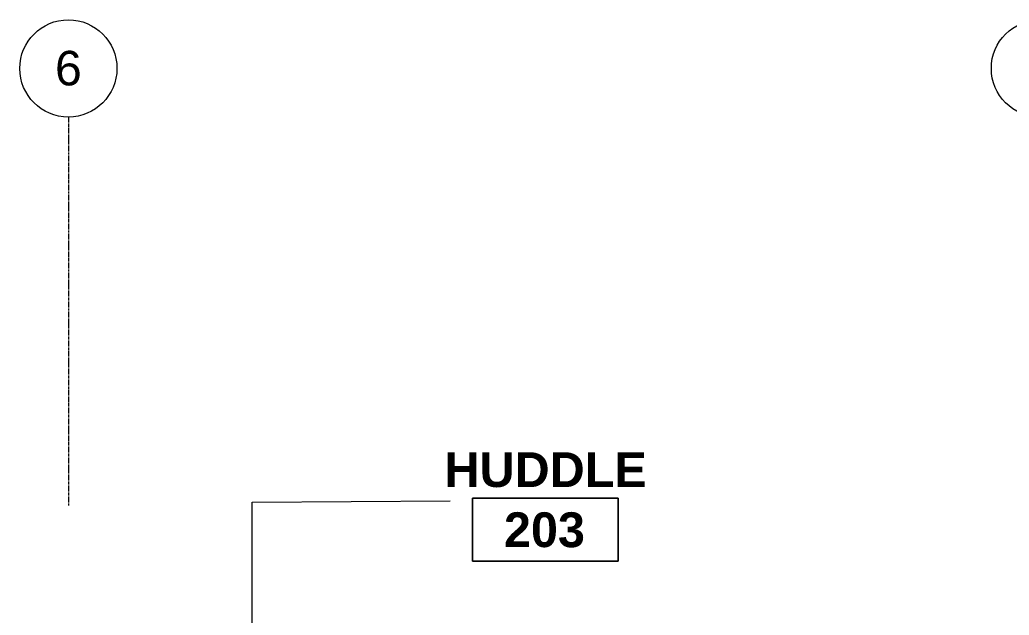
# Model space of a CAD drawing. Header units: inches. Extents: x -24 to 3083, y 122 to 13691.
# Drawn here: x 1868.1 to 2112.5, y 13544 to 13691 of the extents above; entities that cross this region are included whole.
import ezdxf

# ---------------------------------------------------------------- set-up
doc = ezdxf.new("R2010")
doc.units = ezdxf.units.IN
doc.header["$MEASUREMENT"] = 0
doc.linetypes.add('X2$0$Grid Line 1_2_', pattern=[0.875, 0.5, -0.125, 0.125, -0.125])
for name, color, linetype, lineweight in [('X2$0$A-AREA-IDEN', 2, 'Continuous', 9), ('X2$0$S-GRID', 1, 'Continuous', 9), ('X2$0$S-GRID-IDEN', 1, 'Continuous', 9)]:
    doc.layers.add(name, color=color, linetype=linetype, lineweight=lineweight)
doc.styles.add('X2$0$Swis721 Lt BT', font='swissl.ttf', dxfattribs={"height": 8.514638})
doc.styles.add('X2$0$Swis721 Lt BT_B', font='', dxfattribs={"height": 8.583975})
doc.styles.get('X2$0$Swis721 Lt BT_B').set_extended_font_data('Swis721 Lt BT', bold=True)

# ---------------------------------------------------------------- blocks, each defined once
blk = doc.blocks.new('X2$0$Grid - Grid Head - Circle-50561-FIRST FLOOR')
at = {"layer": 'X2$0$S-GRID-IDEN'}
blk.add_circle((0, 0), 0.125, dxfattribs=at)
blk = doc.blocks.new('X2$0$Room Tag - Room Name and Number-3379422-FIRST FLOOR')
at = {"layer": 'X2$0$A-AREA-IDEN'}
for p, q in [((-0.1881, -0.1636), (-0.1881, -0.0018)), ((-0.1881, -0.0018), (0.1869, -0.0018)), ((0.1869, -0.0018), (-0.1881, -0.0018)), ((-0.1881, -0.0018), (-0.1881, -0.1636)), ((0.1869, -0.0018), (0.1869, -0.1636)), ((0.1869, -0.1636), (0.1869, -0.0018)), ((0.1869, -0.1636), (-0.1881, -0.1636)), ((-0.1881, -0.1636), (0.1869, -0.1636))]:
    blk.add_line(p, q, dxfattribs=at)
blk = doc.blocks.new('X2')
at = {"layer": 'X2$0$A-AREA-IDEN'}
for p, q in [((26867.13, 13571.93), (26916.04, 13572.22)), ((26867.13, 13483.37), (26867.13, 13571.93))]:
    blk.add_line(p, q, dxfattribs=at)
at = {"layer": 'X2$0$S-GRID', "linetype": 'X2$0$Grid Line 1_2_'}
blk.add_line((26821.73, 13666.96), (26821.73, 13570.96), dxfattribs=at)
at = {"layer": 'X2$0$A-AREA-IDEN', "xscale": 95.99999999999994, "yscale": 95.99999999999994, "zscale": 95.99999999999994}
blk.add_blockref('X2$0$Room Tag - Room Name and Number-3379422-FIRST FLOOR', (26939.61, 13573.08), dxfattribs=at)
at = {"layer": 'X2$0$S-GRID-IDEN', "xscale": 95.99999999999994, "yscale": 95.99999999999994, "zscale": 95.99999999999994, "rotation": 180}
for p in [(26821.73, 13678.96), (27061.73, 13678.96)]:
    blk.add_blockref('X2$0$Grid - Grid Head - Circle-50561-FIRST FLOOR', p, dxfattribs=at)
at = {"layer": 'X2$0$A-AREA-IDEN', "char_height": 8.584, "attachment_point": 2, "line_spacing_factor": 0.998538, "style": 'X2$0$Swis721 Lt BT_B'}
for s, insert, width in [('HUDDLE', (26939.62, 13584.22), 56.592), ('203', (26939.33, 13569.39), 23.004)]:
    blk.add_mtext(s, dxfattribs=dict(at, insert=insert, width=width))
at = {"layer": 'X2$0$S-GRID-IDEN', "insert": (26821.73, 13683.29), "char_height": 8.51, "width": 7.56, "attachment_point": 2, "line_spacing_factor": 1.00667, "style": 'X2$0$Swis721 Lt BT', "bg_fill": 3, "box_fill_scale": 1.25, "bg_fill_color": 0, "bg_fill_transparency": 0}
blk.add_mtext('6', dxfattribs=at)

msp = doc.modelspace()

# ---------------------------------------------------------------- block references
at = {"color": 253, "lineweight": 5}
msp.add_blockref('X2', (-24941.6, 0), dxfattribs=at)

doc.saveas('drawing.dxf')
